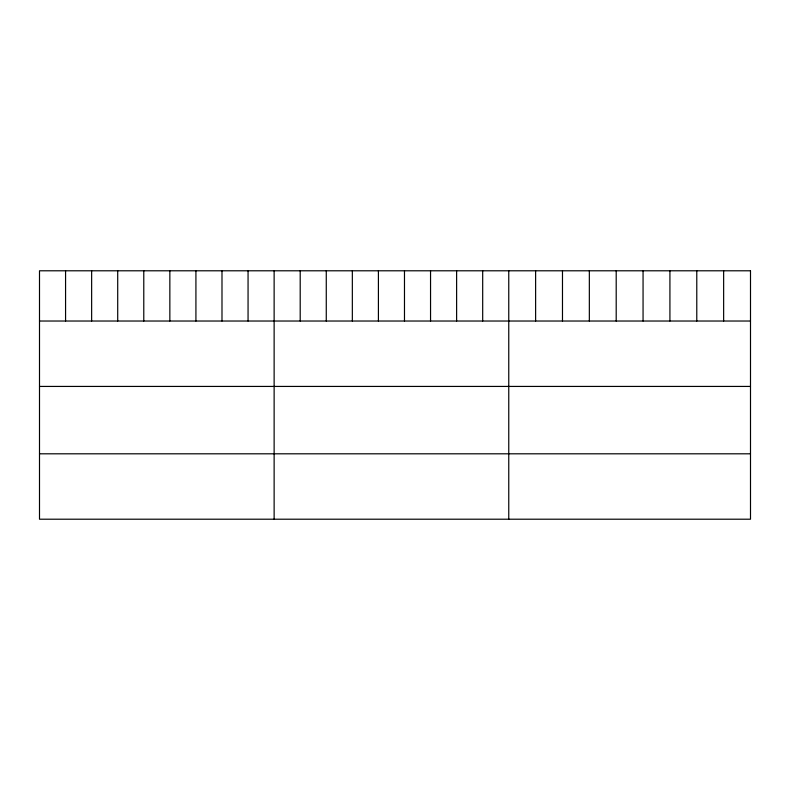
<?xml version="1.0" encoding="UTF-8"?>
<svg xmlns="http://www.w3.org/2000/svg" width="790" height="790" viewBox="0 0 790 790"><rect width="100%" height="100%" fill="white"/><g stroke="black" fill="none" stroke-linecap="round" stroke-linejoin="round"><path stroke-width="1.19" d="M39.5 321.026L750.5 321.026M39.5 386.428L750.5 386.428M39.5 453.806L750.5 453.806M723.64 270.792L723.64 321.026M696.78 270.792L696.78 321.026M669.92 270.792L669.92 321.026M643.06 270.792L643.06 321.026M616.2 270.792L616.2 321.026M589.34 270.792L589.34 321.026M562.48 270.792L562.48 321.026M535.62 270.792L535.62 321.026M508.76 270.792L508.76 519.208M482.69 270.792L482.69 321.026M456.62 270.792L456.62 321.026M430.55 270.792L430.55 321.026M404.48 270.792L404.48 321.026M378.41 270.792L378.41 321.026M352.34 270.792L352.34 321.026M326.27 270.792L326.27 321.026M300.2 270.792L300.2 321.026M274.13 270.792L274.13 519.208M248.06 270.792L248.06 321.026M221.99 270.792L221.99 321.026M195.92 270.792L195.92 321.026M169.85 270.792L169.85 321.026M143.78 270.792L143.78 321.026M117.71 270.792L117.71 321.026M91.64 270.792L91.64 321.026M65.57 270.792L65.57 321.026M750.5 270.792L39.5 270.792L39.5 519.208L750.5 519.208L750.5 270.792"/></g></svg>
